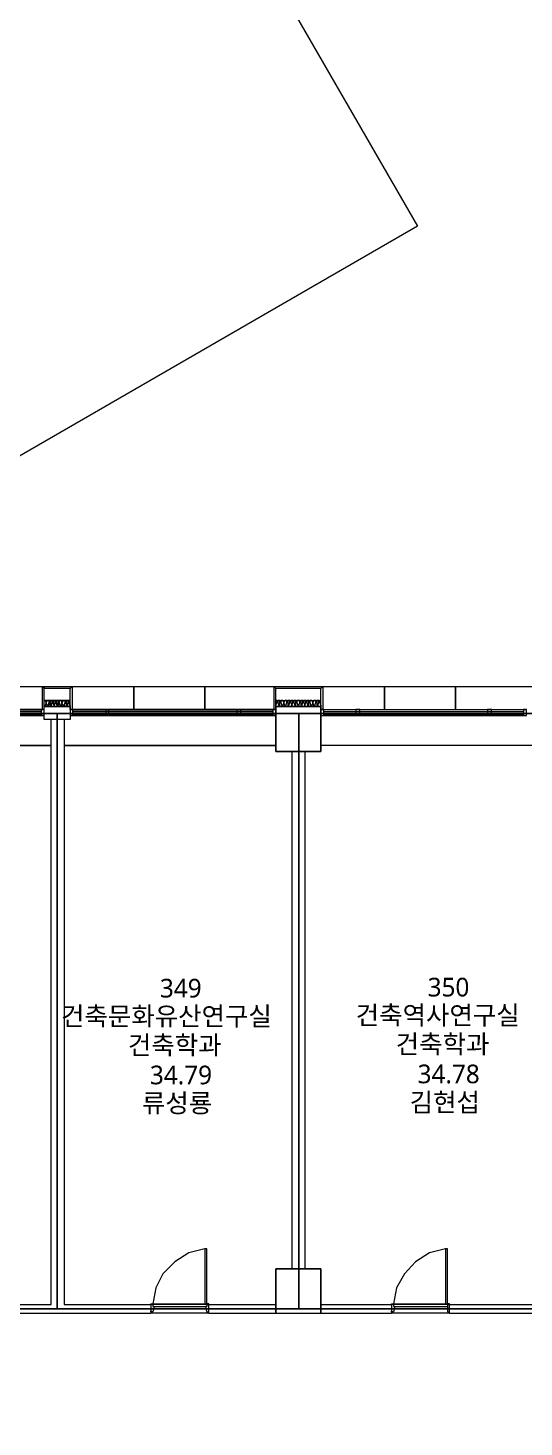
# Model space of a CAD drawing. Header units: millimetres. Extents: x -4020 to 126975, y -1911 to 106713.
# Drawn here: x 89984 to 97703, y 27862 to 49640 of the extents above; entities that cross this region are included whole.
import ezdxf

# ---------------------------------------------------------------- set-up
doc = ezdxf.new("R2010")
doc.units = ezdxf.units.MM
doc.layers.add('PDF_문자', color=7, linetype='Continuous')
doc.layers.add('PDF_형상', color=7, linetype='Continuous')
doc.styles.add('PDF 맑은 고딕', font='malgun.ttf')

msp = doc.modelspace()

# ---------------------------------------------------------------- linework, layer by layer
at = {"layer": 'PDF_형상', "lineweight": 5}
for points in [[(81995, 70882), (96047, 46555), (83643, 39389), (81995, 39389), (81995, 68955), (82306, 68955), (82306, 39700), (84156, 39700), (82306, 39700), (82306, 68955), (81995, 68955), (81995, 39389), (83643, 39389)], [(80938, 53721), (80938, 42202), (79290, 42202), (79290, 38969), (82943, 38969), (86441, 38969), (90436, 38969), (94198, 38969), (97944, 38969), (101690, 38969), (105436, 38969), (109447, 38969), (109447, 29704), (109447, 27326)], [(109447, 20471), (109447, 29704), (105436, 29704), (101690, 29704), (97944, 29704), (94198, 29704), (90436, 29704), (86441, 29704), (84140, 29704), (84140, 30886), (82943, 30886), (79290, 30886), (76694, 30886), (76694, 36466), (76694, 38969), (79290, 38969), (79290, 42202), (74083, 42202)], [(81311, 39389), (108810, 39389)], [(94540, 39031), (97742, 39031)], [(94586, 39000), (97695, 39000)], [(90545, 38876), (90545, 29767), (91897, 29767), (91897, 29627), (89052, 29627), (89052, 29767), (90342, 29767), (90342, 38876)], [(94540, 38938), (97742, 38938)], [(94586, 38954), (97695, 38954)], [(98053, 38876), (98053, 29767), (99389, 29767), (99389, 29627), (96545, 29627), (96545, 29767), (97851, 29767), (97851, 38876)], [(94089, 38378), (94089, 30326)], [(94291, 38378), (94291, 30326)], [(97851, 38472), (94540, 38472)], [(92736, 30637), (92488, 30575), (92270, 30435), (92083, 30248), (91975, 30031), (91928, 29782), (92736, 29782)], [(96483, 30637), (96234, 30575), (96016, 30435), (95845, 30248), (95721, 30031), (95674, 29782), (96483, 29782)], [(94540, 29627), (94540, 30326), (93840, 30326), (93840, 29627)], [(91897, 29767), (91897, 29782), (91928, 29782), (91928, 29736), (91944, 29736), (91944, 29704), (91928, 29658), (91897, 29658), (91897, 29673)], [(91944, 29736), (92752, 29736)], [(92799, 29767), (92799, 29782), (92767, 29782), (92767, 29736), (92752, 29736), (92752, 29704), (92767, 29658), (92799, 29658), (92799, 29673)], [(94540, 29767), (95643, 29767), (95643, 29627), (92799, 29627), (92799, 29767), (93840, 29767)], [(95643, 29767), (95643, 29782), (95674, 29782), (95674, 29736), (95690, 29736), (95690, 29704), (95674, 29658), (95643, 29658), (95643, 29673)], [(95690, 29736), (96514, 29736)], [(96545, 29767), (96545, 29782), (96514, 29782), (96514, 29736), (96514, 29704), (96514, 29658), (96545, 29658), (96545, 29673)]]:
    msp.add_lwpolyline(points, dxfattribs=at)
for points in [[(90234, 39358), (90203, 39389), (90203, 39031), (90234, 39031)], [(90234, 39358), (90203, 39389), (90203, 39031), (90234, 39031)], [(90249, 39358), (90218, 39389), (90669, 39389), (90638, 39358)], [(90249, 39358), (90218, 39389), (90669, 39389), (90638, 39358)], [(90638, 39358), (90669, 39389), (90669, 39031), (90638, 39031)], [(90638, 39358), (90669, 39389), (90669, 39031), (90638, 39031)], [(91633, 39031), (91633, 39389)], [(92736, 39031), (92736, 39389)], [(93840, 39358), (93809, 39389), (93809, 39031), (93840, 39031), (93840, 39358), (93809, 39389), (94571, 39389), (94540, 39358)], [(93840, 39358), (93809, 39389), (93809, 39031), (93840, 39031), (93840, 39358), (93809, 39389), (94571, 39389), (94540, 39358)], [(94540, 39358), (94571, 39389), (94571, 39031), (94540, 39031)], [(94540, 39358), (94571, 39389), (94571, 39031), (94540, 39031)], [(95534, 39031), (95534, 39389)], [(96638, 39031), (96638, 39389)], [(90234, 39031), (87047, 39031)], [(90187, 39000), (87094, 39000)], [(90187, 38938), (90234, 38938), (90234, 39031), (90187, 39031)], [(90187, 38938), (90234, 38938), (90234, 39031), (90187, 39031)], [(90638, 39171), (90234, 39171)], [(90622, 39140), (90622, 39171), (90638, 39171), (90622, 39171), (90622, 39140), (90638, 39093), (90622, 39078), (90607, 39078), (90591, 39093), (90607, 39140), (90607, 39171), (90591, 39171), (90576, 39171), (90576, 39140), (90591, 39093), (90576, 39093), (90576, 39078), (90560, 39078), (90545, 39093), (90560, 39140), (90560, 39171), (90545, 39171), (90529, 39171), (90513, 39140), (90513, 39171), (90482, 39171), (90467, 39171), (90467, 39140), (90482, 39093), (90467, 39078), (90451, 39078), (90451, 39093), (90451, 39140), (90451, 39171), (90436, 39171), (90420, 39171), (90420, 39140), (90436, 39093), (90420, 39078), (90405, 39078), (90389, 39093), (90405, 39140), (90405, 39171), (90389, 39171), (90374, 39171), (90374, 39140), (90389, 39093), (90374, 39078), (90358, 39078), (90342, 39093), (90358, 39140), (90358, 39171), (90342, 39171), (90327, 39171), (90327, 39140), (90327, 39093), (90327, 39078), (90311, 39078), (90296, 39093), (90311, 39140), (90311, 39171), (90296, 39171), (90280, 39171), (90265, 39140), (90249, 39171), (90234, 39171), (90249, 39171), (90265, 39140), (90280, 39171), (90296, 39171), (90311, 39171), (90311, 39140), (90296, 39093), (90311, 39078), (90327, 39078), (90327, 39093), (90327, 39140), (90327, 39171), (90342, 39171), (90358, 39171), (90358, 39140), (90342, 39093), (90358, 39078), (90374, 39078), (90389, 39093), (90374, 39140), (90374, 39171), (90389, 39171), (90405, 39171), (90405, 39140), (90389, 39093), (90405, 39078), (90420, 39078), (90436, 39093), (90420, 39140), (90420, 39171), (90436, 39171), (90451, 39171), (90451, 39140), (90451, 39093), (90451, 39078), (90467, 39078), (90482, 39093), (90467, 39140), (90467, 39171), (90482, 39171), (90513, 39171), (90513, 39140), (90529, 39171), (90545, 39171), (90560, 39171), (90560, 39140), (90545, 39093), (90560, 39078), (90576, 39078), (90576, 39093), (90591, 39093), (90576, 39140), (90576, 39171), (90591, 39171), (90607, 39171), (90607, 39140), (90591, 39093), (90607, 39078), (90622, 39078), (90638, 39093)], [(90234, 39171), (90249, 39171), (90265, 39140), (90280, 39171), (90296, 39171), (90311, 39171), (90311, 39140), (90296, 39093), (90311, 39078), (90327, 39078), (90327, 39093), (90327, 39140), (90327, 39171), (90342, 39171), (90358, 39171), (90358, 39140), (90342, 39093), (90358, 39078), (90374, 39078), (90389, 39093), (90374, 39140), (90374, 39171), (90389, 39171), (90405, 39171), (90405, 39140), (90389, 39093), (90405, 39078), (90420, 39078), (90436, 39093), (90420, 39140), (90420, 39171), (90436, 39171), (90451, 39171), (90451, 39140), (90451, 39093), (90451, 39078), (90467, 39078), (90482, 39093), (90467, 39140), (90467, 39171), (90482, 39171), (90513, 39171), (90513, 39140), (90529, 39171), (90545, 39171), (90560, 39171), (90560, 39140), (90545, 39093), (90560, 39078), (90576, 39078), (90576, 39093), (90591, 39093), (90576, 39140), (90576, 39171), (90591, 39171), (90607, 39171), (90607, 39140), (90591, 39093), (90607, 39078), (90622, 39078), (90638, 39093), (90622, 39140), (90622, 39171), (90638, 39171), (90622, 39171), (90622, 39140), (90638, 39093), (90622, 39078), (90607, 39078), (90591, 39093), (90607, 39140), (90607, 39171), (90591, 39171), (90576, 39171), (90576, 39140), (90591, 39093), (90576, 39093), (90576, 39078), (90560, 39078), (90545, 39093), (90560, 39140), (90560, 39171), (90545, 39171), (90529, 39171), (90513, 39140), (90513, 39171), (90482, 39171), (90467, 39171), (90467, 39140), (90482, 39093), (90467, 39078), (90451, 39078), (90451, 39093), (90451, 39140), (90451, 39171), (90436, 39171), (90420, 39171), (90420, 39140), (90436, 39093), (90420, 39078), (90405, 39078), (90389, 39093), (90405, 39140), (90405, 39171), (90389, 39171), (90374, 39171), (90374, 39140), (90389, 39093), (90374, 39078), (90358, 39078), (90342, 39093), (90358, 39140), (90358, 39171), (90342, 39171), (90327, 39171), (90327, 39140), (90327, 39093), (90327, 39078), (90311, 39078), (90296, 39093), (90311, 39140), (90311, 39171), (90296, 39171), (90280, 39171), (90265, 39140), (90249, 39171)], [(90638, 39171), (90234, 39171)], [(90234, 39078), (90638, 39078), (90638, 38876), (90234, 38876)], [(90234, 39078), (90638, 39078), (90638, 38876), (90234, 38876)], [(90265, 39140), (90249, 39093), (90265, 39078), (90280, 39093)], [(90265, 39140), (90249, 39093), (90265, 39078), (90280, 39093)], [(90265, 39140), (90249, 39093), (90265, 39078), (90280, 39093)], [(90265, 39140), (90249, 39093), (90265, 39078), (90280, 39093)], [(90513, 39140), (90498, 39093), (90513, 39078), (90529, 39078), (90529, 39093)], [(90513, 39140), (90498, 39093), (90513, 39078), (90529, 39078), (90529, 39093)], [(90513, 39140), (90498, 39093), (90513, 39078), (90529, 39078), (90529, 39093)], [(90513, 39140), (90498, 39093), (90513, 39078), (90529, 39078), (90529, 39093)], [(93840, 39031), (90638, 39031)], [(90638, 38938), (90684, 38938), (90684, 39031), (90638, 39031)], [(90638, 38938), (90684, 38938), (90684, 39031), (90638, 39031)], [(93793, 39000), (90684, 39000)], [(91197, 38938), (91244, 38938), (91244, 39031), (91197, 39031)], [(91197, 38938), (91244, 38938), (91244, 39031), (91197, 39031)], [(93234, 38938), (93296, 38938), (93296, 39031), (93234, 39031)], [(93234, 38938), (93296, 38938), (93296, 39031), (93234, 39031)], [(93793, 38938), (93840, 38938), (93840, 39031), (93793, 39031)], [(93793, 38938), (93840, 38938), (93840, 39031), (93793, 39031)], [(94524, 39140), (94540, 39093), (94540, 39078), (94524, 39078), (94508, 39078), (94493, 39078), (94493, 39093), (94508, 39140), (94508, 39171), (94493, 39171), (94477, 39171), (94477, 39140), (94477, 39093), (94477, 39078), (94462, 39078), (94446, 39078), (94446, 39093), (94462, 39140), (94462, 39171), (94446, 39171), (94431, 39171), (94415, 39140), (94400, 39171), (94384, 39171), (94369, 39171), (94369, 39140), (94384, 39093), (94384, 39078), (94369, 39078), (94353, 39078), (94353, 39093), (94353, 39140), (94353, 39171), (94337, 39171), (94322, 39171), (94322, 39140), (94337, 39093), (94337, 39078), (94322, 39078), (94306, 39078), (94291, 39078), (94291, 39093), (94306, 39140), (94306, 39171), (94291, 39171), (94275, 39171), (94275, 39140), (94291, 39093), (94291, 39078), (94275, 39078), (94260, 39078), (94244, 39078), (94244, 39093), (94260, 39140), (94260, 39171), (94244, 39171), (94229, 39171), (94229, 39140), (94229, 39093), (94229, 39078), (94213, 39078), (94198, 39078), (94198, 39093), (94213, 39140), (94213, 39171), (94198, 39171), (94166, 39171), (94166, 39140), (94182, 39093), (94182, 39078), (94166, 39078), (94151, 39078), (94151, 39093), (94151, 39140), (94151, 39171), (94135, 39171), (94120, 39171), (94120, 39140), (94135, 39093), (94135, 39078), (94120, 39078), (94104, 39078), (94089, 39093), (94104, 39140), (94104, 39171), (94089, 39171), (94073, 39171), (94073, 39140), (94089, 39093), (94089, 39078), (94073, 39078), (94058, 39078), (94042, 39078), (94042, 39093), (94058, 39140), (94058, 39171), (94042, 39171), (94027, 39171), (94027, 39140), (94027, 39093), (94027, 39078), (94011, 39078), (93995, 39078), (93995, 39093), (94011, 39140), (94011, 39171), (93995, 39171), (93980, 39171), (93964, 39140), (93949, 39171), (93933, 39171), (93918, 39171), (93918, 39140), (93933, 39093), (93933, 39078), (93918, 39078), (93902, 39078), (93902, 39093), (93902, 39140), (93902, 39171), (93887, 39171), (93871, 39171), (93871, 39140), (93887, 39093), (93887, 39078), (93871, 39078), (93856, 39078), (93840, 39078), (93840, 39093), (93856, 39140), (93856, 39171), (93840, 39171), (94540, 39171), (94524, 39171)], [(94524, 39140), (94540, 39093), (94540, 39078), (94524, 39078), (94508, 39078), (94493, 39078), (94493, 39093), (94508, 39140), (94508, 39171), (94493, 39171), (94477, 39171), (94477, 39140), (94477, 39093), (94477, 39078), (94462, 39078), (94446, 39078), (94446, 39093), (94462, 39140), (94462, 39171), (94446, 39171), (94431, 39171), (94415, 39140), (94400, 39171), (94384, 39171), (94369, 39171), (94369, 39140), (94384, 39093), (94384, 39078), (94369, 39078), (94353, 39078), (94353, 39093), (94353, 39140), (94353, 39171), (94337, 39171), (94322, 39171), (94322, 39140), (94337, 39093), (94337, 39078), (94322, 39078), (94306, 39078), (94291, 39078), (94291, 39093), (94306, 39140), (94306, 39171), (94291, 39171), (94275, 39171), (94275, 39140), (94291, 39093), (94291, 39078), (94275, 39078), (94260, 39078), (94244, 39078), (94244, 39093), (94260, 39140), (94260, 39171), (94244, 39171), (94229, 39171), (94229, 39140), (94229, 39093), (94229, 39078), (94213, 39078), (94198, 39078), (94198, 39093), (94213, 39140), (94213, 39171), (94198, 39171), (94166, 39171), (94166, 39140), (94182, 39093), (94182, 39078), (94166, 39078), (94151, 39078), (94151, 39093), (94151, 39140), (94151, 39171), (94135, 39171), (94120, 39171), (94120, 39140), (94135, 39093), (94135, 39078), (94120, 39078), (94104, 39078), (94089, 39093), (94104, 39140), (94104, 39171), (94089, 39171), (94073, 39171), (94073, 39140), (94089, 39093), (94089, 39078), (94073, 39078), (94058, 39078), (94042, 39078), (94042, 39093), (94058, 39140), (94058, 39171), (94042, 39171), (94027, 39171), (94027, 39140), (94027, 39093), (94027, 39078), (94011, 39078), (93995, 39078), (93995, 39093), (94011, 39140), (94011, 39171), (93995, 39171), (93980, 39171), (93964, 39140), (93949, 39171), (93933, 39171), (93918, 39171), (93918, 39140), (93933, 39093), (93933, 39078), (93918, 39078), (93902, 39078), (93902, 39093), (93902, 39140), (93902, 39171), (93887, 39171), (93871, 39171), (93871, 39140), (93887, 39093), (93887, 39078), (93871, 39078), (93856, 39078), (93840, 39078), (93840, 39093), (93856, 39140), (93856, 39171), (93840, 39171), (94540, 39171), (94524, 39171)], [(94540, 39078), (93840, 39078), (93840, 38378), (94540, 38378)], [(93840, 38378), (93840, 39078), (94540, 39078), (94540, 38378)], [(94540, 39078), (93840, 39078), (93840, 38378), (94540, 38378)], [(93840, 38378), (93840, 39078), (94540, 39078), (94540, 38378)], [(93964, 39140), (93949, 39093), (93949, 39078), (93964, 39078), (93980, 39078), (93980, 39093)], [(93964, 39140), (93949, 39093), (93949, 39078), (93964, 39078), (93980, 39078), (93980, 39093)], [(94415, 39140), (94400, 39093), (94400, 39078), (94415, 39078), (94431, 39078), (94431, 39093)], [(94415, 39140), (94400, 39093), (94400, 39078), (94415, 39078), (94431, 39078), (94431, 39093)], [(94540, 38938), (94586, 38938), (94586, 39031), (94540, 39031)], [(95084, 38938), (95146, 38938), (95146, 39031), (95084, 39031)], [(97135, 38938), (97198, 38938), (97198, 39031), (97135, 39031)], [(97695, 38938), (97742, 38938), (97742, 39031), (97695, 39031)], [(86441, 38969), (86441, 32471), (86441, 29704), (90436, 29704), (90436, 38969)], [(90234, 38938), (87047, 38938)], [(90187, 38954), (87094, 38954)], [(94198, 38969), (90436, 38969), (90436, 29704), (94198, 29704)], [(93840, 38938), (90638, 38938)], [(93793, 38954), (90684, 38954)], [(94198, 38969), (94198, 29704), (97944, 29704), (97944, 38969)], [(87047, 38472), (90342, 38472)], [(90545, 38472), (93840, 38472)], [(92767, 29782), (92767, 30637), (92736, 30637), (92736, 29782)], [(96514, 29782), (96514, 30637), (96483, 30637), (96483, 29782)], [(93840, 29627), (93840, 30326), (94540, 30326), (94540, 29627)], [(92799, 29767), (91897, 29767), (91897, 29642), (92799, 29642)], [(96545, 29767), (95643, 29767), (95643, 29642), (96545, 29642)]]:
    msp.add_lwpolyline(points, close=True, dxfattribs=at)

# ---------------------------------------------------------------- texts
at = {"layer": 'PDF_문자', "char_height": 290.5, "attachment_point": 4, "style": 'PDF 맑은 고딕'}
for s, insert in [('350', (96203, 34708)), ('349', (92037, 34692)), ('건축문화유산연구실', (90498, 34242)), ('건축역사연구실', (95084, 34257)), ('건축학과', (91539, 33791)), ('건축학과', (95706, 33807)), ('34.79', (91881, 33340)), ('34.78', (96047, 33356)), ('류성룡', (91757, 32889)), ('김현섭', (95923, 32905))]:
    msp.add_mtext(s, dxfattribs=dict(at, insert=insert))

doc.saveas('drawing.dxf')
